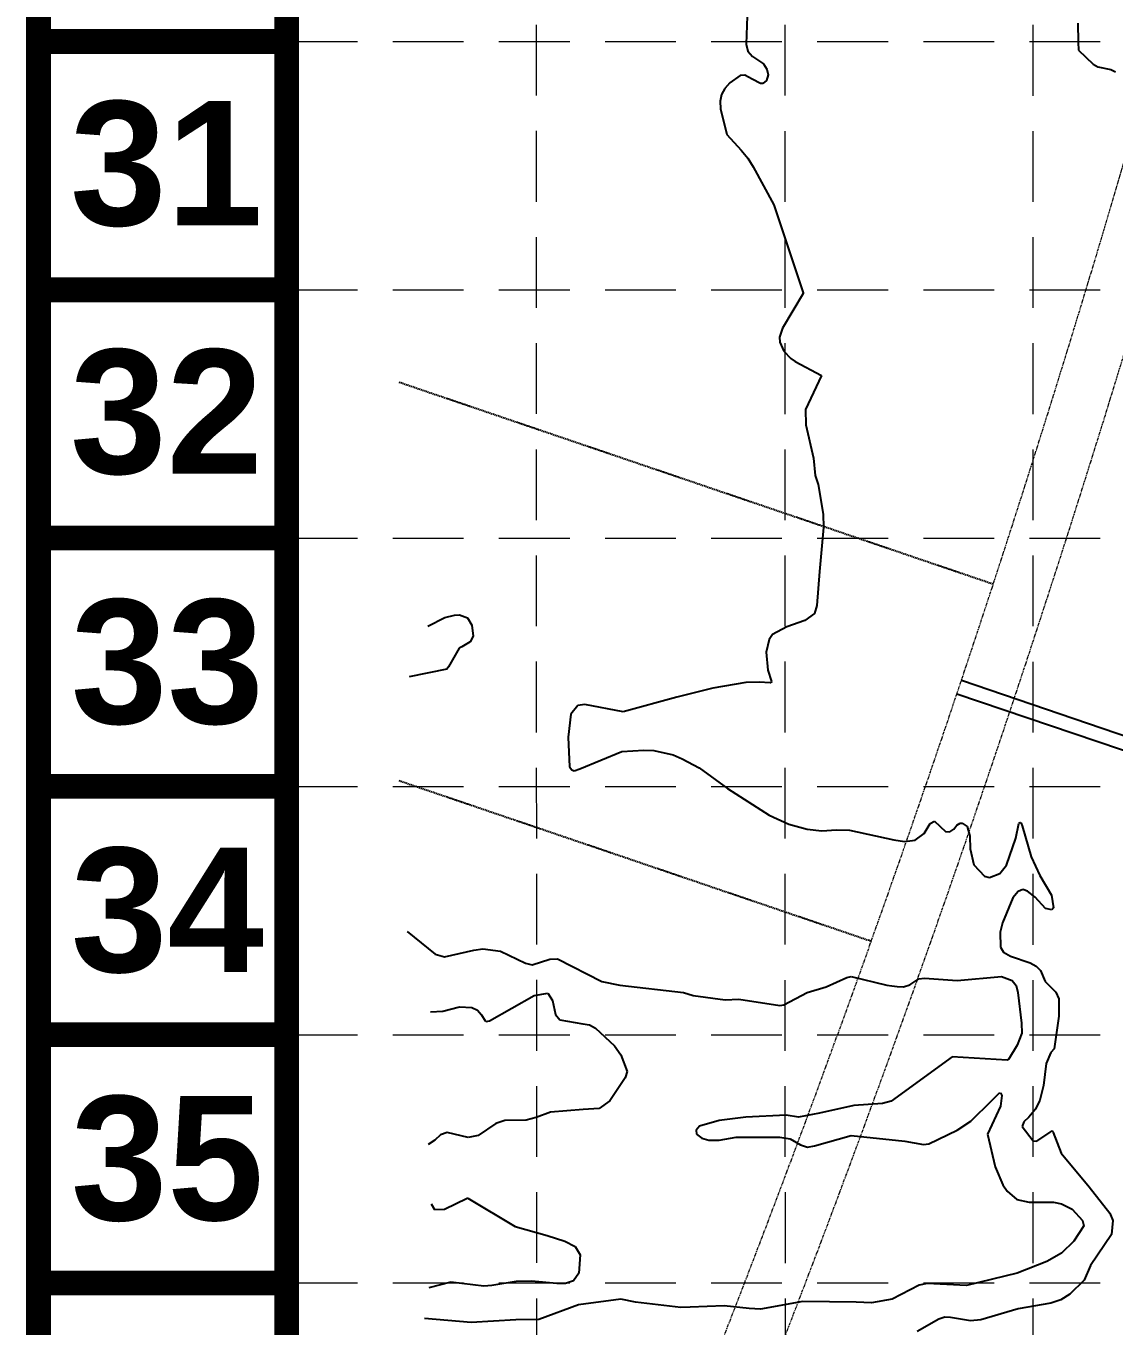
# Model space of a CAD drawing. Header units: inches. Extents: x 2520351 to 2523325, y 7106287 to 7111535.
# Drawn here: x 2520617.8 to 2520848.5, y 7107754.8 to 7108030.5 of the extents above; entities that cross this region are included whole.
import ezdxf
from ezdxf.enums import TextEntityAlignment as Align

# ---------------------------------------------------------------- set-up
doc = ezdxf.new("R2010")
doc.units = ezdxf.units.IN
doc.header["$MEASUREMENT"] = 0
for name, pattern in [('DASHED', [0.75, 0.5, -0.25]), ('HIDDEN', [0.375, 0.25, -0.125]), ('Xbndy-SC$0$HIDDEN', [0.375, 0.25, -0.125]), ('Xbndy-SC$0$PHANTOM2', [1.25, 0.625, -0.125, 0.125, -0.125, 0.125, -0.125])]:
    doc.linetypes.add(name, pattern=pattern)
for name, color, linetype in [('BASE', 7, 'Continuous'), ('CONTOURS', 35, 'Continuous'), ('GRID', 254, 'DASHED'), ('Xbndy-SC$0$ESMT-WTR-RIDGE', 7, 'Xbndy-SC$0$HIDDEN'), ('Xbndy-SC$0$ROW-FUT-FT', 5, 'Xbndy-SC$0$HIDDEN'), ('xstorm-rr$0$fut-stm-line', 251, 'Continuous'), ('xstorm-rr$0$storm-drain_a-PROP-PIPE', 251, 'Continuous')]:
    doc.layers.add(name, color=color, linetype=linetype)
doc.layers.add('Xbndy-SC$0$ROW-EX', color=5, linetype='Xbndy-SC$0$PHANTOM2', lineweight=0)
doc.styles.get("Standard").update_dxf_attribs({"font": 'ARIALBD.TTF'})

msp = doc.modelspace()

# ---------------------------------------------------------------- linework, layer by layer
at = {"layer": 'BASE', "const_width": 5.26}
for points in [[(2522726.09, 7106289.98), (2522726.09, 7109659.08), (2520620.41, 7109659.08), (2520620.41, 7106289.98)], [(2522673.45, 7106342.62), (2522673.45, 7109606.44), (2520673.05, 7109606.44), (2520673.05, 7106342.62)]]:
    msp.add_lwpolyline(points, close=True, dxfattribs=at)
for points in [[(2520673.05, 7108027.17), (2520620.41, 7108027.17)], [(2520673.05, 7107974.53), (2520620.41, 7107974.53)], [(2520673.05, 7107921.89), (2520620.41, 7107921.89)], [(2520673.05, 7107869.24), (2520620.41, 7107869.24)], [(2520673.05, 7107816.6), (2520620.41, 7107816.6)], [(2520673.05, 7107763.96), (2520620.41, 7107763.96)]]:
    msp.add_lwpolyline(points, dxfattribs=at)
at = {"layer": 'CONTOURS'}
for p, q in [((2520770.66, 7108032.55, 728), (2520770.49, 7108026.58, 728)), ((2520840.82, 7108031.09, 727), (2520840.83, 7108027.04, 727)), ((2520770.49, 7108026.58, 728), (2520770.83, 7108025.11, 728)), ((2520840.83, 7108027.04, 727), (2520840.91, 7108025.34, 727)), ((2520770.83, 7108025.11, 728), (2520771.83, 7108023.98, 728)), ((2520771.83, 7108023.98, 728), (2520774.13, 7108022.41, 728)), ((2520840.91, 7108025.34, 727), (2520844.03, 7108022.34, 727)), ((2520774.13, 7108022.41, 728), (2520774.83, 7108021.27, 728)), ((2520775.12, 7108020.08, 728), (2520774.81, 7108018.89, 728)), ((2520774.83, 7108021.27, 728), (2520775.12, 7108020.08, 728)), ((2520844.03, 7108022.34, 727), (2520845.04, 7108021.81, 727)), ((2520845.04, 7108021.81, 727), (2520847.76, 7108021.22, 727)), ((2520847.76, 7108021.22, 727), (2520848.78, 7108020.76, 727)), ((2520766.98, 7108018.39, 728), (2520765.94, 7108017.22, 728)), ((2520769.2, 7108019.99, 728), (2520766.98, 7108018.39, 728)), ((2520770.2, 7108020.04, 728), (2520769.2, 7108019.99, 728)), ((2520771.74, 7108019.18, 728), (2520770.2, 7108020.04, 728)), ((2520773.51, 7108018.24, 728), (2520771.74, 7108019.18, 728)), ((2520773.99, 7108018.24, 728), (2520773.51, 7108018.24, 728)), ((2520774.81, 7108018.89, 728), (2520773.99, 7108018.24, 728)), ((2520765.21, 7108015.94, 728), (2520764.95, 7108014.5, 728)), ((2520765.94, 7108017.22, 728), (2520765.21, 7108015.94, 728)), ((2520764.95, 7108014.5, 728), (2520765.01, 7108012.93, 728)), ((2520765.01, 7108012.93, 728), (2520766.37, 7108007.48, 728)), ((2520766.37, 7108007.48, 728), (2520769.4, 7108004.15, 728)), ((2520769.4, 7108004.15, 728), (2520770.12, 7108003.31, 728)), ((2520770.12, 7108003.31, 728), (2520770.8, 7108002.44, 728)), ((2520770.8, 7108002.44, 728), (2520771.97, 7108000.57, 728)), ((2520771.97, 7108000.57, 728), (2520776.3, 7107992.54, 728)), ((2520776.3, 7107992.54, 728), (2520782.55, 7107973.87, 728)), ((2520782.57, 7107973.71, 728), (2520778.15, 7107966.42, 728)), ((2520782.55, 7107973.87, 728), (2520782.56, 7107973.79, 728)), ((2520782.56, 7107973.79, 728), (2520782.57, 7107973.71, 728)), ((2520778.15, 7107966.42, 728), (2520777.52, 7107964.46, 728)), ((2520777.52, 7107964.46, 728), (2520777.61, 7107963.46, 728)), ((2520777.61, 7107963.46, 728), (2520778.46, 7107961.5, 728)), ((2520778.46, 7107961.5, 728), (2520779.93, 7107959.95, 728)), ((2520779.93, 7107959.95, 728), (2520780.85, 7107959.34, 728)), ((2520780.85, 7107959.34, 728), (2520786.43, 7107956.38, 728)), ((2520786.43, 7107956.38, 728), (2520783.05, 7107949.13, 728)), ((2520783.05, 7107949.13, 728), (2520783.09, 7107945.9, 728)), ((2520783.09, 7107945.9, 728), (2520784.75, 7107938.85, 728)), ((2520784.75, 7107938.85, 728), (2520785.07, 7107935.15, 728)), ((2520785.07, 7107935.15, 728), (2520785.73, 7107933.24, 728)), ((2520785.73, 7107933.24, 728), (2520786.78, 7107926.97, 728)), ((2520786.78, 7107926.97, 728), (2520786.89, 7107924.13, 728)), ((2520786.89, 7107924.13, 728), (2520786.01, 7107914.82, 728)), ((2520786.01, 7107914.82, 728), (2520785.46, 7107907.59, 728)), ((2520785.46, 7107907.59, 728), (2520784.95, 7107905.88, 728)), ((2520703, 7107903.24, 729), (2520706.58, 7107905.04, 729)), ((2520706.58, 7107905.04, 729), (2520708.61, 7107905.55, 729)), ((2520708.61, 7107905.55, 729), (2520709.68, 7107905.6, 729)), ((2520709.68, 7107905.6, 729), (2520711.36, 7107904.95, 729)), ((2520711.36, 7107904.95, 729), (2520712.27, 7107903.4, 729)), ((2520782.94, 7107904.45, 728), (2520779.06, 7107903.09, 728)), ((2520784.95, 7107905.88, 728), (2520782.94, 7107904.45, 728)), ((2520712.27, 7107903.4, 729), (2520712.56, 7107901.07, 729)), ((2520779.06, 7107903.09, 728), (2520776.02, 7107901.47, 728)), ((2520710.16, 7107898.85, 729), (2520709.6, 7107898.54, 729)), ((2520711.96, 7107899.88, 729), (2520710.16, 7107898.85, 729)), ((2520712.56, 7107901.07, 729), (2520711.96, 7107899.88, 729)), ((2520775.36, 7107900.39, 728), (2520774.7, 7107897.73, 728)), ((2520776.02, 7107901.47, 728), (2520775.36, 7107900.39, 728)), ((2520709.6, 7107898.54, 729), (2520707.38, 7107894.56, 729)), ((2520774.7, 7107897.73, 728), (2520775.07, 7107893.91, 728)), ((2520706.97, 7107894.12, 729), (2520699, 7107892.47, 729)), ((2520707.38, 7107894.56, 729), (2520706.97, 7107894.12, 729)), ((2520775.07, 7107893.91, 728), (2520775.83, 7107891.47, 728)), ((2520770.41, 7107891.26, 728), (2520763.41, 7107890.08, 728)), ((2520773.25, 7107891.36, 728), (2520770.41, 7107891.26, 728)), ((2520775.56, 7107891.17, 728), (2520773.25, 7107891.36, 728)), ((2520775.69, 7107891.18, 728), (2520775.56, 7107891.17, 728)), ((2520775.78, 7107891.27, 728), (2520775.69, 7107891.18, 728)), ((2520775.83, 7107891.47, 728), (2520775.78, 7107891.27, 728)), ((2520755.78, 7107888.18, 728), (2520744.38, 7107885.03, 728)), ((2520763.41, 7107890.08, 728), (2520755.78, 7107888.18, 728)), ((2520734.76, 7107886.4, 728), (2520733.32, 7107884.53, 728)), ((2520736.26, 7107886.6, 728), (2520734.76, 7107886.4, 728)), ((2520744.38, 7107885.03, 728), (2520736.26, 7107886.6, 728)), ((2520733.32, 7107884.53, 728), (2520732.71, 7107879.67, 728)), ((2520732.71, 7107879.67, 728), (2520733.01, 7107873.4, 728)), ((2520744.11, 7107876.61, 728), (2520748.76, 7107876.91, 728)), ((2520748.76, 7107876.91, 728), (2520750.88, 7107876.83, 728)), ((2520750.88, 7107876.83, 728), (2520754.96, 7107875.91, 728)), ((2520735.22, 7107873, 728), (2520744.11, 7107876.61, 728)), ((2520754.96, 7107875.91, 728), (2520756.91, 7107875.07, 728)), ((2520756.91, 7107875.07, 728), (2520760.47, 7107873.19, 728)), ((2520733.01, 7107873.4, 728), (2520733.53, 7107872.72, 728)), ((2520733.53, 7107872.72, 728), (2520733.98, 7107872.57, 728)), ((2520733.98, 7107872.57, 728), (2520735.22, 7107873, 728)), ((2520760.47, 7107873.19, 728), (2520766.48, 7107868.8, 728)), ((2520766.48, 7107868.8, 728), (2520775.38, 7107863.14, 728)), ((2520775.38, 7107863.14, 728), (2520779.54, 7107861.25, 728)), ((2520779.54, 7107861.25, 728), (2520783.4, 7107860.14, 728)), ((2520808.21, 7107859.26, 728), (2520809.51, 7107861.37, 728)), ((2520809.51, 7107861.37, 728), (2520810.39, 7107861.85, 728)), ((2520810.39, 7107861.85, 728), (2520812.73, 7107859.67, 728)), ((2520813.62, 7107859.64, 728), (2520814.5, 7107860.2, 728)), ((2520814.5, 7107860.2, 728), (2520815.16, 7107861.01, 728)), ((2520815.16, 7107861.01, 728), (2520815.85, 7107861.46, 728)), ((2520815.85, 7107861.46, 728), (2520816.24, 7107861.45, 728)), ((2520816.24, 7107861.45, 728), (2520817.33, 7107860.76, 728)), ((2520817.33, 7107860.76, 728), (2520817.88, 7107858.68, 728)), ((2520827.62, 7107858.29, 728), (2520828.3, 7107861.37, 728)), ((2520828.3, 7107861.37, 728), (2520828.56, 7107861.58, 728)), ((2520828.56, 7107861.58, 728), (2520828.64, 7107861.58, 728)), ((2520828.64, 7107861.58, 728), (2520828.78, 7107861.46, 728)), ((2520828.78, 7107861.46, 728), (2520828.99, 7107860.89, 728)), ((2520828.99, 7107860.89, 728), (2520830.88, 7107854.33, 728)), ((2520783.4, 7107860.14, 728), (2520786.48, 7107859.81, 728)), ((2520786.48, 7107859.81, 728), (2520789.6, 7107860.01, 728)), ((2520789.6, 7107860.01, 728), (2520792.36, 7107859.99, 728)), ((2520792.36, 7107859.99, 728), (2520801.76, 7107857.88, 728)), ((2520801.76, 7107857.88, 728), (2520804.05, 7107857.57, 728)), ((2520804.05, 7107857.57, 728), (2520806.32, 7107857.83, 728)), ((2520806.32, 7107857.83, 728), (2520808.21, 7107859.26, 728)), ((2520812.73, 7107859.67, 728), (2520813.62, 7107859.64, 728)), ((2520817.88, 7107858.68, 728), (2520817.98, 7107856.03, 728)), ((2520825.66, 7107852.57, 728), (2520827.62, 7107858.29, 728)), ((2520817.98, 7107856.03, 728), (2520818.77, 7107852.63, 728)), ((2520818.77, 7107852.63, 728), (2520820.99, 7107850.24, 728)), ((2520824.25, 7107850.75, 728), (2520825.66, 7107852.57, 728)), ((2520830.88, 7107854.33, 728), (2520832.72, 7107850.34, 728)), ((2520820.99, 7107850.24, 728), (2520822.09, 7107849.91, 728)), ((2520822.09, 7107849.91, 728), (2520824.25, 7107850.75, 728)), ((2520832.72, 7107850.34, 728), (2520835.21, 7107846.19, 728)), ((2520828.16, 7107846.99, 728), (2520827.01, 7107845.63, 728)), ((2520829.13, 7107847.35, 728), (2520828.16, 7107846.99, 728)), ((2520830.11, 7107847.06, 728), (2520829.13, 7107847.35, 728)), ((2520831.74, 7107845.76, 728), (2520830.11, 7107847.06, 728)), ((2520827.01, 7107845.63, 728), (2520824.84, 7107840.34, 728)), ((2520833.95, 7107843.32, 728), (2520831.74, 7107845.76, 728)), ((2520835.21, 7107846.19, 728), (2520835.6, 7107843.5, 728)), ((2520835.26, 7107843.05, 728), (2520833.95, 7107843.32, 728)), ((2520835.6, 7107843.5, 728), (2520835.26, 7107843.05, 728)), ((2520698.56, 7107838.5, 729), (2520704.54, 7107833.64, 729)), ((2520824.84, 7107840.34, 728), (2520824.29, 7107838.32, 728)), ((2520824.29, 7107838.32, 728), (2520824.38, 7107835.15, 728)), ((2520704.54, 7107833.64, 729), (2520706.5, 7107833.13, 729)), ((2520706.5, 7107833.13, 729), (2520712.76, 7107834.54, 729)), ((2520712.76, 7107834.54, 729), (2520714.67, 7107834.8, 729)), ((2520714.67, 7107834.8, 729), (2520718.36, 7107834.34, 729)), ((2520718.36, 7107834.34, 729), (2520723.69, 7107831.76, 729)), ((2520728.82, 7107832.63, 729), (2520730.48, 7107832.68, 729)), ((2520730.48, 7107832.68, 729), (2520739.89, 7107827.89, 729)), ((2520824.38, 7107835.15, 728), (2520825.03, 7107834.13, 728)), ((2520825.03, 7107834.13, 728), (2520826.53, 7107833.25, 728)), ((2520826.53, 7107833.25, 728), (2520830.68, 7107831.82, 728)), ((2520723.69, 7107831.76, 729), (2520725.13, 7107831.43, 729)), ((2520725.13, 7107831.43, 729), (2520728.82, 7107832.63, 729)), ((2520830.68, 7107831.82, 728), (2520831.99, 7107831.16, 728)), ((2520831.99, 7107831.16, 728), (2520832.86, 7107830.19, 728)), ((2520832.86, 7107830.19, 728), (2520833.89, 7107827.89, 728)), ((2520739.89, 7107827.89, 729), (2520743.69, 7107827.12, 729)), ((2520787.45, 7107826.78, 729), (2520791.78, 7107828.72, 729)), ((2520791.78, 7107828.72, 729), (2520792.74, 7107828.95, 729)), ((2520792.74, 7107828.95, 729), (2520800.31, 7107827.13, 729)), ((2520800.31, 7107827.13, 729), (2520801.38, 7107826.95, 729)), ((2520803.8, 7107826.76, 729), (2520805.18, 7107827.15, 729)), ((2520805.18, 7107827.15, 729), (2520807.05, 7107828.47, 729)), ((2520807.05, 7107828.47, 729), (2520808.25, 7107828.62, 729)), ((2520808.25, 7107828.62, 729), (2520815.22, 7107828.09, 729)), ((2520815.22, 7107828.09, 729), (2520824.64, 7107828.92, 729)), ((2520824.64, 7107828.92, 729), (2520826.85, 7107828.06, 729)), ((2520826.85, 7107828.06, 729), (2520827.73, 7107827.03, 729)), ((2520833.89, 7107827.89, 728), (2520836.13, 7107825.64, 728)), ((2520716.07, 7107819.57, 730), (2520725.49, 7107824.94, 730)), ((2520725.49, 7107824.94, 730), (2520728.4, 7107825.4, 730)), ((2520728.4, 7107825.4, 730), (2520729.4, 7107823.83, 730)), ((2520743.69, 7107827.12, 729), (2520757.16, 7107825.56, 729)), ((2520757.16, 7107825.56, 729), (2520759.23, 7107824.93, 729)), ((2520759.23, 7107824.93, 729), (2520766.02, 7107823.97, 729)), ((2520778.48, 7107822.92, 729), (2520783.41, 7107825.55, 729)), ((2520783.41, 7107825.55, 729), (2520787.45, 7107826.78, 729)), ((2520801.38, 7107826.95, 729), (2520802.45, 7107826.81, 729)), ((2520802.45, 7107826.81, 729), (2520803.8, 7107826.76, 729)), ((2520827.73, 7107827.03, 729), (2520828.04, 7107825.54, 729)), ((2520828.04, 7107825.54, 729), (2520828.84, 7107819.05, 729)), ((2520836.13, 7107825.64, 728), (2520836.78, 7107824.23, 728)), ((2520706.13, 7107821.59, 730), (2520709.72, 7107822.54, 730)), ((2520709.72, 7107822.54, 730), (2520712.28, 7107822.39, 730)), ((2520712.28, 7107822.39, 730), (2520713.48, 7107821.82, 730)), ((2520713.48, 7107821.82, 730), (2520714.37, 7107820.82, 730)), ((2520729.4, 7107823.83, 730), (2520730.03, 7107820.91, 730)), ((2520766.02, 7107823.97, 729), (2520768.94, 7107824.14, 729)), ((2520768.94, 7107824.14, 729), (2520777.61, 7107822.79, 729)), ((2520777.61, 7107822.79, 729), (2520778.48, 7107822.92, 729)), ((2520836.78, 7107824.23, 728), (2520836.78, 7107820.53, 728)), ((2520703.57, 7107821.46, 730), (2520706.13, 7107821.59, 730)), ((2520714.37, 7107820.82, 730), (2520715.14, 7107819.55, 730)), ((2520715.14, 7107819.55, 730), (2520715.35, 7107819.43, 730)), ((2520715.35, 7107819.43, 730), (2520716.07, 7107819.57, 730)), ((2520730.03, 7107820.91, 730), (2520730.99, 7107819.74, 730)), ((2520730.99, 7107819.74, 730), (2520735.82, 7107818.91, 730)), ((2520735.82, 7107818.91, 730), (2520737.27, 7107818.7, 730)), ((2520828.84, 7107819.05, 729), (2520828.95, 7107816.94, 729)), ((2520836.78, 7107820.53, 728), (2520835.75, 7107813.57, 728)), ((2520737.27, 7107818.7, 730), (2520738.51, 7107818.01, 730)), ((2520738.51, 7107818.01, 730), (2520742.53, 7107814.22, 730)), ((2520828.95, 7107816.94, 729), (2520827.96, 7107814.41, 729)), ((2520742.53, 7107814.22, 730), (2520743.87, 7107812.33, 730)), ((2520827.96, 7107814.41, 729), (2520826.11, 7107811.34, 729)), ((2520835.75, 7107813.57, 728), (2520835.04, 7107812.8, 728)), ((2520743.87, 7107812.33, 730), (2520745.23, 7107808.78, 730)), ((2520814.15, 7107811.93, 729), (2520801.21, 7107802.49, 729)), ((2520825.81, 7107811.23, 729), (2520814.15, 7107811.93, 729)), ((2520826.11, 7107811.34, 729), (2520825.81, 7107811.23, 729)), ((2520835.04, 7107812.8, 728), (2520834.05, 7107810.46, 728)), ((2520745.23, 7107808.78, 730), (2520744.83, 7107807.47, 730)), ((2520834.05, 7107810.46, 728), (2520833.5, 7107805.84, 728)), ((2520744.83, 7107807.47, 730), (2520741.56, 7107802.56, 730)), ((2520833.5, 7107805.84, 728), (2520832.71, 7107802.74, 728)), ((2520741.56, 7107802.56, 730), (2520739.32, 7107800.97, 730)), ((2520801.21, 7107802.49, 729), (2520799.41, 7107801.99, 729)), ((2520818.13, 7107798.24, 729), (2520822.57, 7107802.65, 729)), ((2520822.57, 7107802.65, 729), (2520824.11, 7107804.23, 729)), ((2520824.11, 7107804.23, 729), (2520824.38, 7107804.24, 729)), ((2520824.69, 7107803.69, 729), (2520824.36, 7107801.46, 729)), ((2520824.38, 7107804.24, 729), (2520824.69, 7107803.69, 729)), ((2520832.71, 7107802.74, 728), (2520831.84, 7107800.78, 728)), ((2520729, 7107800.19, 730), (2520725.96, 7107799.06, 730)), ((2520735.9, 7107800.75, 730), (2520729, 7107800.19, 730)), ((2520739.32, 7107800.97, 730), (2520735.9, 7107800.75, 730)), ((2520786.04, 7107799.97, 729), (2520781.55, 7107799.15, 729)), ((2520793.29, 7107801.61, 729), (2520786.04, 7107799.97, 729)), ((2520799.41, 7107801.99, 729), (2520793.29, 7107801.61, 729)), ((2520824.36, 7107801.46, 729), (2520821.65, 7107795.48, 729)), ((2520831.84, 7107800.78, 728), (2520830.43, 7107799.15, 728)), ((2520717.41, 7107797.78, 730), (2520713.66, 7107795.2, 730)), ((2520719.28, 7107798.44, 730), (2520717.41, 7107797.78, 730)), ((2520723.82, 7107798.45, 730), (2520719.28, 7107798.44, 730)), ((2520725.96, 7107799.06, 730), (2520723.82, 7107798.45, 730)), ((2520760.6, 7107797.23, 729), (2520759.86, 7107796.35, 729)), ((2520764.74, 7107798.39, 729), (2520760.6, 7107797.23, 729)), ((2520770.39, 7107799.14, 729), (2520764.74, 7107798.39, 729)), ((2520778.96, 7107799.56, 729), (2520770.39, 7107799.14, 729)), ((2520781.55, 7107799.15, 729), (2520778.96, 7107799.56, 729)), ((2520815.24, 7107796.37, 729), (2520818.13, 7107798.24, 729)), ((2520829.36, 7107798.12, 728), (2520828.99, 7107797.11, 728)), ((2520828.99, 7107797.11, 728), (2520831.29, 7107794.11, 728)), ((2520830.43, 7107799.15, 728), (2520829.36, 7107798.12, 728)), ((2520704.44, 7107794.24, 730), (2520703.03, 7107793.33, 730)), ((2520705.64, 7107795.39, 730), (2520704.44, 7107794.24, 730)), ((2520707.05, 7107795.84, 730), (2520705.64, 7107795.39, 730)), ((2520711.51, 7107794.79, 730), (2520707.05, 7107795.84, 730)), ((2520713.66, 7107795.2, 730), (2520711.51, 7107794.79, 730)), ((2520759.86, 7107796.35, 729), (2520759.93, 7107795.49, 729)), ((2520759.93, 7107795.49, 729), (2520761.1, 7107794.66, 729)), ((2520761.1, 7107794.66, 729), (2520762.56, 7107794.23, 729)), ((2520762.56, 7107794.23, 729), (2520764.76, 7107794.24, 729)), ((2520764.76, 7107794.24, 729), (2520768.34, 7107794.89, 729)), ((2520768.34, 7107794.89, 729), (2520777.59, 7107794.88, 729)), ((2520777.59, 7107794.88, 729), (2520779.77, 7107794.54, 729)), ((2520779.77, 7107794.54, 729), (2520781.97, 7107793.26, 729)), ((2520784.96, 7107793.05, 729), (2520792.74, 7107795.25, 729)), ((2520792.74, 7107795.25, 729), (2520804.08, 7107794.01, 729)), ((2520809.2, 7107793.45, 729), (2520815.24, 7107796.37, 729)), ((2520821.65, 7107795.48, 729), (2520823.24, 7107788.56, 729)), ((2520831.29, 7107794.11, 728), (2520832.09, 7107794.02, 728)), ((2520832.09, 7107794.02, 728), (2520834.96, 7107795.93, 728)), ((2520834.96, 7107795.93, 728), (2520835.36, 7107796.21, 728)), ((2520835.36, 7107796.21, 728), (2520835.48, 7107796.16, 728)), ((2520835.48, 7107796.16, 728), (2520835.5, 7107796.15, 728)), ((2520835.5, 7107796.15, 728), (2520835.59, 7107795.87, 728)), ((2520835.59, 7107795.87, 728), (2520837.29, 7107791.46, 728)), ((2520781.97, 7107793.26, 729), (2520783.44, 7107792.77, 729)), ((2520783.44, 7107792.77, 729), (2520784.96, 7107793.05, 729)), ((2520804.08, 7107794.01, 729), (2520808.06, 7107793.31, 729)), ((2520808.06, 7107793.31, 729), (2520809.2, 7107793.45, 729)), ((2520837.29, 7107791.46, 728), (2520843.19, 7107784.37, 728)), ((2520823.24, 7107788.56, 729), (2520824.87, 7107784.79, 729)), ((2520824.87, 7107784.79, 729), (2520825.79, 7107783.42, 729)), ((2520825.79, 7107783.42, 729), (2520827.85, 7107781.68, 729)), ((2520843.19, 7107784.37, 728), (2520847.61, 7107778.77, 728)), ((2520703.65, 7107780.71, 730), (2520704.39, 7107779.53, 730)), ((2520706.51, 7107779.62, 730), (2520711.29, 7107781.92, 730)), ((2520711.29, 7107781.92, 730), (2520711.36, 7107781.94, 730)), ((2520711.36, 7107781.94, 730), (2520711.43, 7107781.94, 730)), ((2520711.43, 7107781.94, 730), (2520721.47, 7107775.91, 730)), ((2520827.85, 7107781.68, 729), (2520830.48, 7107781.07, 729)), ((2520830.48, 7107781.07, 729), (2520835.64, 7107781.07, 729)), ((2520835.64, 7107781.07, 729), (2520837.3, 7107780.74, 729)), ((2520837.3, 7107780.74, 729), (2520839.58, 7107779.62, 729)), ((2520704.39, 7107779.53, 730), (2520706.51, 7107779.62, 730)), ((2520839.58, 7107779.62, 729), (2520841.81, 7107777.19, 729)), ((2520847.61, 7107778.77, 728), (2520848.21, 7107777.22, 728)), ((2520721.47, 7107775.91, 730), (2520728.31, 7107774.04, 730)), ((2520842.04, 7107776.06, 729), (2520839.92, 7107772.82, 729)), ((2520841.81, 7107777.19, 729), (2520842.04, 7107776.06, 729)), ((2520848.21, 7107777.22, 728), (2520847.9, 7107774.21, 728)), ((2520728.31, 7107774.04, 730), (2520732.04, 7107772.86, 730)), ((2520732.04, 7107772.86, 730), (2520734.21, 7107771.72, 730)), ((2520839.92, 7107772.82, 729), (2520837.35, 7107770.29, 729)), ((2520847.9, 7107774.21, 728), (2520843.48, 7107767.66, 728)), ((2520734.21, 7107771.72, 730), (2520735.25, 7107769.92, 730)), ((2520735.25, 7107769.92, 730), (2520734.99, 7107766.03, 730)), ((2520837.35, 7107770.29, 729), (2520834.19, 7107768.52, 729)), ((2520834.19, 7107768.52, 729), (2520827.9, 7107766.02, 729)), ((2520843.48, 7107767.66, 728), (2520842.12, 7107764.54, 728)), ((2520707.88, 7107764.1, 730), (2520703.16, 7107762.9, 730)), ((2520714.85, 7107763.27, 730), (2520707.88, 7107764.1, 730)), ((2520721.69, 7107764.26, 730), (2520716.52, 7107763.45, 730)), ((2520724.94, 7107764.35, 730), (2520721.69, 7107764.26, 730)), ((2520730.36, 7107763.83, 730), (2520724.94, 7107764.35, 730)), ((2520732.18, 7107763.82, 730), (2520730.36, 7107763.83, 730)), ((2520733.86, 7107764.39, 730), (2520732.18, 7107763.82, 730)), ((2520734.99, 7107766.03, 730), (2520733.86, 7107764.39, 730)), ((2520808.83, 7107763.83, 729), (2520807.16, 7107763.48, 729)), ((2520817.18, 7107763.46, 729), (2520808.83, 7107763.83, 729)), ((2520827.9, 7107766.02, 729), (2520817.18, 7107763.46, 729)), ((2520842.12, 7107764.54, 728), (2520839.1, 7107761.56, 728)), ((2520716.52, 7107763.45, 730), (2520714.85, 7107763.27, 730)), ((2520807.16, 7107763.48, 729), (2520801.4, 7107760.52, 729)), ((2520839.1, 7107761.56, 728), (2520837.22, 7107760.42, 728)), ((2520734.9, 7107759.36, 729), (2520726.49, 7107756.25, 729)), ((2520743.87, 7107760.56, 729), (2520734.9, 7107759.36, 729)), ((2520747.01, 7107759.92, 729), (2520743.87, 7107760.56, 729)), ((2520756.63, 7107758.73, 729), (2520747.01, 7107759.92, 729)), ((2520758.6, 7107758.84, 729), (2520756.63, 7107758.73, 729)), ((2520765.82, 7107759.15, 729), (2520758.6, 7107758.84, 729)), ((2520771.11, 7107758.56, 729), (2520765.82, 7107759.15, 729)), ((2520773.5, 7107758.42, 729), (2520771.11, 7107758.56, 729)), ((2520782.5, 7107760.05, 729), (2520773.5, 7107758.42, 729)), ((2520793.81, 7107759.88, 729), (2520782.5, 7107760.05, 729)), ((2520797.01, 7107759.73, 729), (2520793.81, 7107759.88, 729)), ((2520801.4, 7107760.52, 729), (2520797.01, 7107759.73, 729)), ((2520828.13, 7107758.47, 728), (2520820.19, 7107756.12, 728)), ((2520835.09, 7107759.67, 728), (2520828.13, 7107758.47, 728)), ((2520837.22, 7107760.42, 728), (2520835.09, 7107759.67, 728)), ((2520712.15, 7107755.59, 729), (2520702.25, 7107756.45, 729)), ((2520721.61, 7107756.16, 729), (2520712.15, 7107755.59, 729)), ((2520726.49, 7107756.25, 729), (2520721.61, 7107756.16, 729)), ((2520811.29, 7107756.28, 728), (2520806.76, 7107753.66, 728)), ((2520812.58, 7107756.73, 728), (2520811.29, 7107756.28, 728)), ((2520813.79, 7107756.64, 728), (2520812.58, 7107756.73, 728)), ((2520818.06, 7107755.91, 728), (2520813.79, 7107756.64, 728)), ((2520820.19, 7107756.12, 728), (2520818.06, 7107755.91, 728))]:
    msp.add_line(p, q, dxfattribs=at)
at = {"layer": 'GRID', "color": 252, "linetype": 'HIDDEN', "lineweight": 0, "ltscale": 60}
for p, q in [((2520726.17, 7106553.2), (2520725.89, 7109604.46)), ((2520779.04, 7106553.19), (2520778.38, 7109604.43)), ((2520831.52, 7106553.18), (2520831.04, 7109604.3)), ((2520673.05, 7108027.17), (2522673.45, 7108027.17)), ((2520673.05, 7107974.53), (2522673.45, 7107974.53)), ((2520673.05, 7107921.89), (2522673.45, 7107921.89)), ((2520673.05, 7107869.24), (2522673.45, 7107869.24)), ((2520673.05, 7107816.6), (2522673.45, 7107816.6)), ((2520673.05, 7107763.96), (2522673.45, 7107763.96))]:
    msp.add_line(p, q, dxfattribs=at)
at = {"layer": 'Xbndy-SC$0$ESMT-WTR-RIDGE', "color": 0}
msp.add_arc((2517933.39, 7108856.88), 3165, 330.82487, 358.54955, dxfattribs=at)
at = {"layer": 'Xbndy-SC$0$ROW-EX', "color": 0}
for centre, radius, start, end in [((2517933.39, 7108856.88), 3040, 335.37242, 0.62016), ((2518054.6, 7108856.49), 3040, 330.36166, 0.62016), ((2517942.97, 7108848.18), 3040, 334.94274, 0.62016), ((2517933.39, 7108856.88), 3160, 330.98766, 358.42365)]:
    msp.add_arc(centre, radius, start, end, dxfattribs=at)
at = {"layer": 'Xbndy-SC$0$ROW-FUT-FT', "color": 0}
for p, q in [((2520696.86, 7107954.96), (2520822.87, 7107912.15)), ((2520696.86, 7107870.47), (2520797.01, 7107836.44))]:
    msp.add_line(p, q, dxfattribs=at)
at = {"layer": 'xstorm-rr$0$fut-stm-line', "color": 170}
for p, q in [((2520816.12, 7107891.73), (2520872.93, 7107872.43)), ((2520815.16, 7107888.89), (2520871.97, 7107869.59))]:
    msp.add_line(p, q, dxfattribs=at)
at = {"layer": 'xstorm-rr$0$storm-drain_a-PROP-PIPE', "color": 170}
msp.add_arc((2517933.39, 7108856.88), 3134.5, 337.63704, 341.11375, dxfattribs=at)

# ---------------------------------------------------------------- texts
at = {"layer": 'BASE'}
for s, p in [('31', (2520647.57, 7108001.36)), ('32', (2520647.57, 7107948.72)), ('33', (2520647.74, 7107895.73)), ('34', (2520647.74, 7107843.08)), ('35', (2520647.74, 7107790.44))]:
    msp.add_text(s, height=26.321, dxfattribs=at).set_placement(p, align=Align.MIDDLE_CENTER)

doc.saveas('drawing.dxf')
